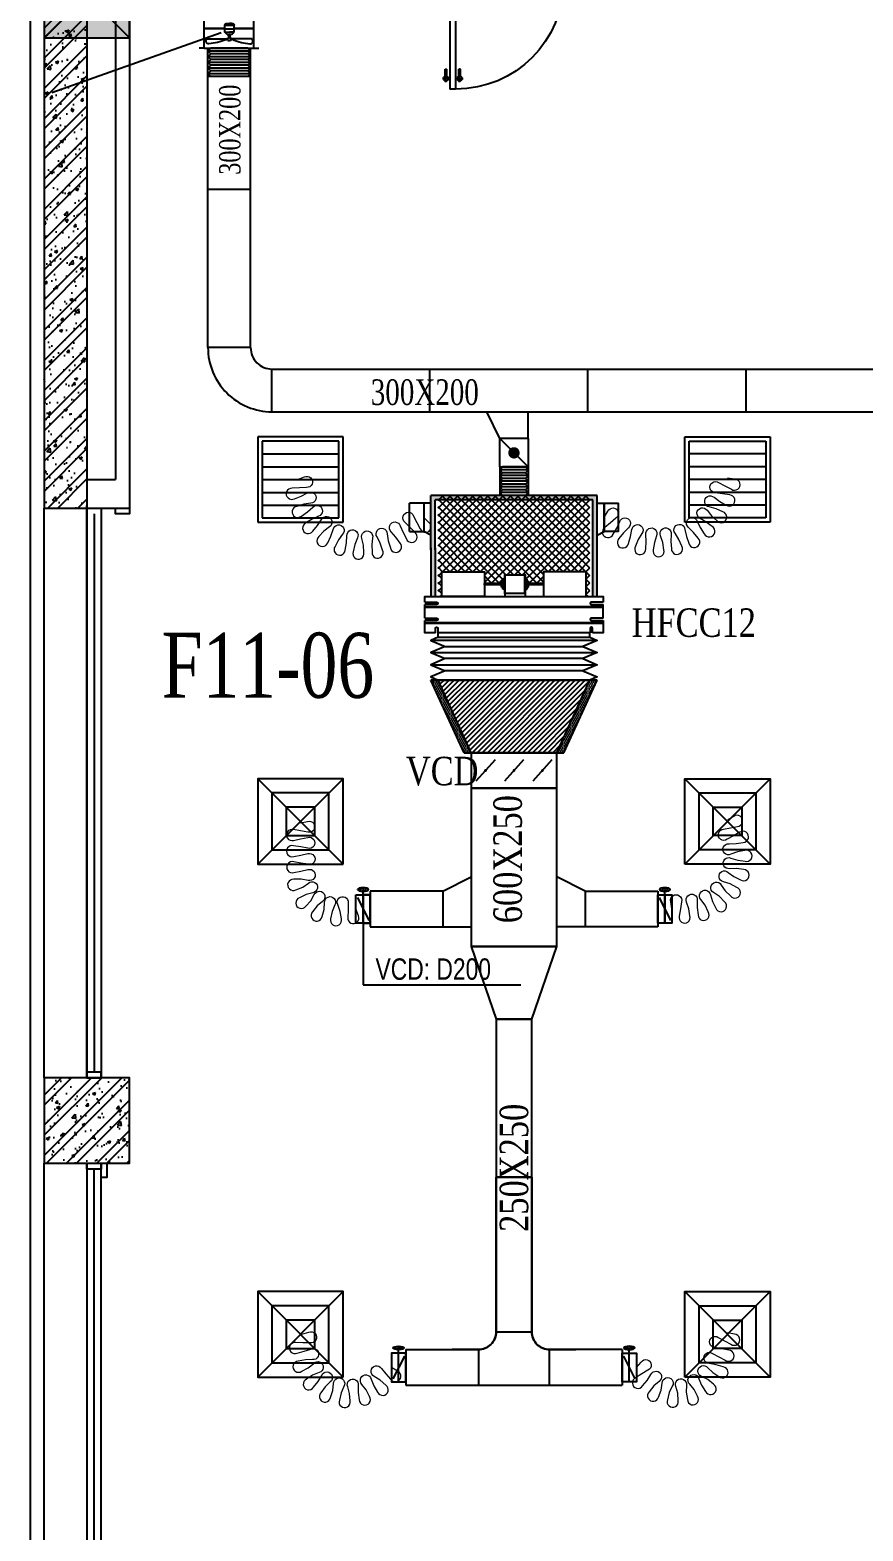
# Model space of a CAD drawing. Header units: metres. Extents: x 352651 to 1421851, y -87441 to -24441.
# Drawn here: x 1263283 to 1269135, y -67817 to -57281 of the extents above; entities that cross this region are included whole.
import ezdxf
from ezdxf.enums import TextEntityAlignment as Align

# ---------------------------------------------------------------- set-up
doc = ezdxf.new("R2010")
doc.units = ezdxf.units.M
doc.header["$LTSCALE"] = 300
doc.header["$MEASUREMENT"] = 0
for name, color, linetype in [('bat noi mem', 4, 'CONTINUOUS'), ('CUA', 8, 'CONTINUOUS'), ('CUAGIO', 2, 'CONTINUOUS'), ('HATCH', 145, 'CONTINUOUS'), ('KT', 1, 'CONTINUOUS'), ('NOITHAT', 145, 'CONTINUOUS'), ('THAY', 9, 'CONTINUOUS'), ('thiet bi', 11, 'CONTINUOUS'), ('TUONG', 7, 'CONTINUOUS'), ('vach', 6, 'CONTINUOUS')]:
    doc.layers.add(name, color=color, linetype=linetype)
doc.layers.add('noi mem', color=5, linetype='BATTING', lineweight=0)
doc.styles.add('CHUKICHTHUOC', font='vnshx.shx', dxfattribs={"width": 0.8, "height": 300, "bigfont": '@extfont2.shx'})
doc.styles.add('PHU', font='vntimeh.shx', dxfattribs={"width": 0.8})
doc.styles.add('ROMANS', font='romans.shx', dxfattribs={"width": 0.75, "bigfont": 'romancvn.shx'})
doc.linetypes.add('BATTING', pattern='A,0.0001,-0.1,[134,ltypeshp.shx,S=0.1,R=0,X=-0.1,Y=0],-0.2,[134,ltypeshp.shx,S=0.1,R=180,X=0.1,Y=0],-0.1', length=0.4001)
pattern_1 = [(0, (805496.703, 223431.415), (6.25, -12.5), [0, -12.5])]

# ---------------------------------------------------------------- blocks, each defined once
blk = doc.blocks.new('SAD')
at = {"layer": 'CUAGIO', "color": 8}
for p, q in [((-300, -300), (300, 300)), ((300, -300), (-300, 300))]:
    blk.add_line(p, q, dxfattribs=at)
at = {"layer": 'CUAGIO'}
blk.add_lwpolyline([(300, -300), (300, 300), (-300, 300), (-300, -300)], close=True, dxfattribs=at)
at = {"layer": 'CUAGIO', "color": 8}
for points in [[(200, -200), (200, 200), (-200, 200), (-200, -200)], [(100, -100), (100, 100), (-100, 100), (-100, -100)]]:
    blk.add_lwpolyline(points, close=True, dxfattribs=at)
blk = doc.blocks.new('SAG')
at = {"layer": 'CUAGIO'}
for p, q in [((-300, 300), (-300, -300)), ((300, 300), (-300, 300)), ((300, -300), (300, 300)), ((-300, -300), (300, -300))]:
    blk.add_line(p, q, dxfattribs=at)
at = {"layer": 'CUAGIO', "color": 8}
for p, q in [((-270, 270), (-270, -270)), ((270, 270), (-270, 270)), ((-180, -270), (-180, 270)), ((-90, -270), (-90, 270)), ((0, -270), (0, 270)), ((90, -270), (90, 270)), ((180, -270), (180, 270)), ((270, -270), (270, 270)), ((-270, -270), (270, -270))]:
    blk.add_line(p, q, dxfattribs=at)
blk = doc.blocks.new('COT600')
at = {"layer": 'vach'}
blk.add_hatch(color=256, dxfattribs=at).paths.add_polyline_path([(-300, -300), (300, -300), (300, 300), (-300, 300)])
for p, q in [((-300, -300), (300, 300)), ((-300, 300), (300, -300))]:
    blk.add_line(p, q, dxfattribs=at)
blk.add_lwpolyline([(-300, -300), (300, -300), (300, 300), (-300, 300)], close=True, dxfattribs=at)
blk = doc.blocks.new('c900')
at = {"layer": 'CUA', "ltscale": 0.2}
for p, q in [((50, 100), (50, 860)), ((90, 860), (50, 860)), ((90, 100), (90, 860)), ((47, 785), (-2, 785)), ((16, 769), (16, 720)), ((22, 811), (22, 757)), ((28, 769), (28, 720)), ((93, 785), (142, 785)), ((112, 769), (112, 720)), ((118, 811), (118, 757)), ((124, 769), (124, 720)), ((16, 720), (28, 720)), ((124, 720), (112, 720)), ((50, 100), (0, 0)), ((50, 0), (0, 100)), ((50, 0), (50, 100)), ((90, 100), (50, 100)), ((50, 0), (50, 0)), ((850, 0), (850, 100)), ((850, 0), (900, 100)), ((850, 100), (900, 0)), ((850, 0), (850, 0))]:
    blk.add_line(p, q, dxfattribs=at)
for points in [[(50, 100), (0, 100), (0, 0), (50, 0)], [(850, 100), (900, 100), (900, 0), (850, 0)]]:
    blk.add_lwpolyline(points, close=True, dxfattribs=at)
for centre in [(22, 785), (118, 785)]:
    blk.add_circle(centre, 17.3, dxfattribs=at)
blk.add_arc((90, 100), 760, 0, 90, dxfattribs=at)
blk = doc.blocks.new('1-van gio D200')
at = {"layer": 'CUAGIO'}
h = blk.add_hatch(dxfattribs=at)
h.set_pattern_fill('ANSI31', color=256, scale=100, style=0)
edge = h.paths.add_edge_path()
edge.add_ellipse((486127, -58494), major_axis=(-38.1, 0), ratio=0.310482, start_angle=0, end_angle=360, ccw=False)
for p, q in [((486127, -58257), (486127, -58494)), ((486167, -58437), (486087, -58277))]:
    blk.add_line(p, q, dxfattribs=at)
at = {"layer": 'CUAGIO', "const_width": 3}
for points in [[(486127, -58457), (486177, -58457), (486177, -58257), (486077, -58257), (486077, -58457), (486127, -58457)], [(486127, -58257), (486127, -58494)], [(486167, -58437), (486087, -58277)]]:
    blk.add_lwpolyline(points, dxfattribs=at)
at = {"layer": 'CUAGIO'}
blk.add_lwpolyline([(486177, -58457), (486077, -58457), (486077, -58257), (486177, -58257)], close=True, dxfattribs=at)
at = {"layer": 'CUAGIO', "const_width": 5.35}
blk.add_lwpolyline([(486131, -58357, -1), (486123, -58357, -1)], format="xyb", close=True, dxfattribs=at)
at = {"layer": 'CUAGIO', "extrusion": (0, 0, -1)}
blk.add_ellipse((486127, -58494), major_axis=(-38.1, 0), ratio=0.310482, start_param=-1.570796, end_param=4.712389, dxfattribs=at)
blk = doc.blocks.new('bac noi mem')
at = {"layer": 'bat noi mem'}
for p, q in [((493887, -64673), (493867, -64693)), ((494047, -64673), (493887, -64673)), ((494047, -64673), (494067, -64693)), ((494067, -64693), (493867, -64693)), ((493867, -64693), (493887, -64713)), ((493887, -64713), (493867, -64733)), ((494067, -64733), (493867, -64733)), ((493867, -64733), (493887, -64753)), ((493887, -64753), (493867, -64773)), ((494067, -64773), (493867, -64773)), ((493867, -64773), (493887, -64793)), ((493887, -64793), (493867, -64813)), ((494047, -64713), (493887, -64713)), ((494047, -64753), (493887, -64753)), ((494047, -64793), (493887, -64793)), ((494067, -64693), (494047, -64713)), ((494047, -64713), (494067, -64733)), ((494067, -64733), (494047, -64753)), ((494047, -64753), (494067, -64773)), ((494067, -64773), (494047, -64793)), ((494047, -64793), (494067, -64813)), ((494067, -64813), (493867, -64813)), ((493867, -64813), (493887, -64833)), ((493887, -64833), (493867, -64853)), ((494067, -64853), (493867, -64853)), ((493867, -64853), (493887, -64873)), ((494047, -64833), (493887, -64833)), ((494047, -64873), (493887, -64873)), ((494067, -64813), (494047, -64833)), ((494047, -64833), (494067, -64853)), ((494067, -64853), (494047, -64873))]:
    blk.add_line(p, q, dxfattribs=at)
blk = doc.blocks.new('Quat thong gio 2')
at = {"layer": 'CUAGIO', "color": 2}
for p, q in [((604439, -54339), (604439, -54304)), ((604439, -54689), (604439, -54339)), ((604439, -54339), (604676, -54339)), ((604504, -54352), (604504, -54499)), ((604574, -54339), (604574, -54478)), ((604576, -54339), (604576, -54478)), ((604711, -54304), (604711, -54724)), ((604711, -54304), (604711, -54304)), ((604493, -54499), (604493, -54511)), ((604493, -54499), (604512, -54499)), ((604493, -54523), (604493, -54511)), ((604493, -54523), (604512, -54523)), ((604504, -54486), (604497, -54486)), ((604504, -54536), (604497, -54536)), ((604500, -54486), (604500, -54499)), ((604500, -54536), (604500, -54523)), ((604504, -54670), (604504, -54523)), ((604512, -54499), (604512, -54511)), ((604512, -54506), (604535, -54506)), ((604512, -54523), (604512, -54511)), ((604512, -54516), (604535, -54516)), ((604535, -54494), (604551, -54479)), ((604535, -54494), (604535, -54511)), ((604535, -54528), (604535, -54511)), ((604535, -54528), (604551, -54543)), ((604551, -54479), (604551, -54511)), ((604551, -54479), (604598, -54479)), ((604551, -54543), (604551, -54511)), ((604551, -54543), (604598, -54543)), ((604574, -54543), (604574, -54689)), ((604575, -54543), (604575, -54479)), ((604576, -54543), (604576, -54689)), ((604598, -54479), (604598, -54543)), ((604613, -54494), (604613, -54511)), ((604613, -54528), (604613, -54511)), ((604439, -54689), (604676, -54689)), ((604439, -54689), (604439, -54724)), ((604711, -54724), (604711, -54724))]:
    blk.add_line(p, q, dxfattribs=at)
at = {"layer": 'CUAGIO', "color": 2, "const_width": 1}
for points in [[(604439, -54304), (604439, -54339)], [(604439, -54724), (604439, -54689)]]:
    blk.add_lwpolyline(points, dxfattribs=at)
for points in [[(604711, -54304), (604711, -54304, -0.414214), (604676, -54339), (604439, -54339)], [(604711, -54724), (604711, -54724, 0.414214), (604676, -54689), (604439, -54689)]]:
    blk.add_lwpolyline(points, format="xyb", dxfattribs=at)
at = {"layer": 'CUAGIO', "color": 2}
for points in [[(604497, -54486, -0.067078), (604469, -54367, -0.673836), (604504, -54352)], [(604497, -54536, 0.067078), (604469, -54655, 0.673836), (604504, -54670)]]:
    blk.add_lwpolyline(points, format="xyb", dxfattribs=at)
for centre, radius, start, end in [((604676, -54304), 35, 270, 0), ((604575, -54478), 1.5, 213.5573, 326.4427), ((604575, -54544), 1.5, 33.5573, 146.4427), ((604598, -54494), 15, 0, 90), ((604598, -54528), 15, 270, 0), ((604676, -54724), 35, 0, 90)]:
    blk.add_arc(centre, radius, start, end, dxfattribs=at)

msp = doc.modelspace()

# ---------------------------------------------------------------- hatches: boundary and pattern name
at = {"layer": 'CUAGIO'}
h = msp.add_hatch(dxfattribs=at)
h.set_pattern_fill('DOTS', color=256, scale=200, style=0)
h.set_pattern_definition([(0, (431742.909, -483.758), (6.25, -12.5), [0, -12.5])])
h.paths.add_polyline_path([(1267266.7, -61258.2), (1267236.7, -61258.2), (1267236.7, -60578.2), (1266129.7, -60578.2), (1266129.7, -60930.9), (1266129.7, -61258.2), (1266099.7, -61258.2), (1266099.7, -60915.9), (1266099.7, -60548.2), (1267266.7, -60548.2)])
at = {"layer": 'CUAGIO', "ltscale": 1.5}
h = msp.add_hatch(dxfattribs=at)
h.set_pattern_fill('ANSI37', color=9, scale=300, angle=360, style=0)
h.set_pattern_definition([(315, (799304.744, -107407.85), (-26.5165043, -26.5165043), []), (225, (799304.744, -107407.85), (-26.5165043, 26.5165043), [])])
h.paths.add_polyline_path([(1267216.7, -60548.2), (1267216.7, -61258.2), (1267190.6, -61258.2), (1267190.6, -61083.2), (1266890.6, -61083.2), (1266890.6, -61166.2), (1266785.4, -61166.2), (1266785.4, -61150.5), (1266774.8, -61150.5), (1266774.8, -61134.7), (1266764.9, -61134.7), (1266764.9, -61109.8, 1), (1266758.5, -61107.7), (1266622.3, -61107.7, 1), (1266615.8, -61109.8), (1266615.8, -61134.7), (1266605.9, -61134.7), (1266605.9, -61150.5), (1266595.4, -61150.5), (1266595.4, -61166.2), (1266475.7, -61166.2), (1266475.7, -61083.2), (1266175.7, -61083.2), (1266175.7, -61258.2), (1266149.7, -61258.2), (1266149.7, -60915.9), (1266149.7, -60548.2)])
at = {"layer": 'CUAGIO'}
h = msp.add_hatch(dxfattribs=at)
h.set_pattern_fill('DOTS', color=256, scale=200, style=0)
h.set_pattern_definition(pattern_1)
h.paths.add_polyline_path([(1266149.7, -61843.7), (1266099.7, -61843.7), (1266333.2, -62353.7), (1266383.2, -62353.7)])
h = msp.add_hatch(dxfattribs=at)
h.set_pattern_fill('ANSI31', color=256, scale=200, style=0)
h.set_pattern_definition([(45, (445500.002, -63000), (-17.6776695, 17.6776695), [])])
h.paths.add_polyline_path([(1266983.2, -62353.7), (1266383.2, -62353.7), (1266149.7, -61843.7), (1267216.7, -61843.7)])
h = msp.add_hatch(dxfattribs=at)
h.set_pattern_fill('DOTS', color=256, scale=200, style=0)
h.set_pattern_definition(pattern_1)
h.paths.add_polyline_path([(1266983.2, -62353.7), (1267033.2, -62353.7), (1267266.7, -61843.7), (1267216.7, -61843.7)])
at = {"layer": 'HATCH', "linetype": 'Continuous'}
h = msp.add_hatch(dxfattribs=at)
h.set_pattern_fill('ANSI32', color=256, scale=400, style=0)
h.set_pattern_definition([(45, (805450.65, -347827.19), (-106.066017, 106.066017), []), (45, (805521.36, -347827.19), (-106.066017, 106.066017), [])])
h.paths.add_polyline_path([(1263683.2, -57136.2), (1263383.2, -57136.2), (1263383.2, -58689.1), (1263683.2, -58689.1)])
h.paths.add_polyline_path([(1263683.2, -58689.1), (1263383.2, -58689.1), (1263383.2, -59436.2), (1263683.2, -59436.2)])
h.paths.add_polyline_path([(1263683.2, -59436.2), (1263383.2, -59436.2), (1263383.2, -60636.2), (1263683.2, -60636.2)])
h = msp.add_hatch(dxfattribs=at)
h.set_pattern_fill('AR-CONC,_O', color=256, scale=30)
h.set_pattern_definition([(50, (805450.65, -347827.19), (215.178055, -18.82564), [22.5, -247.5]), (355, (805450.65, -347827.19), (-41.6254, 225.65764), [18, -198]), (100.4514, (805468.59, -347828.75), (173.552815, 206.83186), [19.12206, -210.34263]), (46.1842, (805450.65, -347767.19), (320.17231, -49.6557), [33.75, -371.25]), (96.6356, (805477.33, -347771.32), (280.39881, 292.23536), [28.68309, -315.5139]), (351.1842, (805450.65, -347767.2), (280.39858, 292.23558), [27, -297]), (21, (805480.65, -347782.19), (179.072116, -120.78567), [22.5, -247.5]), (326, (805480.65, -347782.19), (72.9946, 217.54501), [18, -198]), (71.4514, (805495.58, -347792.25), (252.06679, 96.75915), [19.12206, -210.34263]), (37.5, (805450.65, -347827.19), (3.647957, 99.868156), [0, -195.6, 0, -201, 0, -198.75]), (7.5, (805450.65, -347827.19), (78.920861, 118.323514), [0, -114.6, 0, -191.1, 0, -75.75]), (327.5, (805383.75, -347827.19), (160.146731, -6.766462), [0, -75, 0, -234, 0, -310.5]), (317.5, (805353.75, -347827.19), (174.95585, 30.031495), [0, -97.5, 0, -155.4, 0, -220.5])])
h.paths.add_polyline_path([(1263683.2, -57136.2), (1263383.2, -57136.2), (1263383.2, -57660.6, -0.5724516), (1263427.8, -57686.8, -0.5724516), (1263383.2, -57713), (1263383.2, -58689.1), (1263683.2, -58689.1)])
h.paths.add_polyline_path([(1263683.2, -58689.1), (1263383.2, -58689.1), (1263383.2, -59436.2), (1263683.2, -59436.2)])
h.paths.add_polyline_path([(1263683.2, -59436.2), (1263383.2, -59436.2), (1263383.2, -60636.2), (1263683.2, -60636.2)])
at = {"layer": 'NOITHAT', "linetype": 'Continuous'}
h = msp.add_hatch(dxfattribs=at)
h.set_pattern_fill('ANSI32,_O', color=256, scale=400)
h.set_pattern_definition([(45, (893785.78, -377927.19), (-106.066017, 106.066017), []), (45, (893856.5, -377927.19), (-106.066017, 106.066017), [])])
h.paths.add_polyline_path([(1263683.2, -65036.2), (1263683.2, -64636.2), (1263383.2, -64636.2), (1263383.2, -65036.2)])
h.paths.add_polyline_path([(1263983.2, -65036.2), (1263983.2, -64636.2), (1263683.2, -64636.2), (1263683.2, -65036.2)])
h.paths.add_polyline_path([(1263683.2, -65036.2), (1263683.2, -65236.2), (1263983.2, -65236.2), (1263983.2, -65036.2)])
h.paths.add_polyline_path([(1263683.2, -65236.2), (1263683.2, -65036.2), (1263383.2, -65036.2), (1263383.2, -65236.2)])
h = msp.add_hatch(dxfattribs=at)
h.set_pattern_fill('AR-CONC,_O', color=256, scale=30)
h.set_pattern_definition([(50, (893785.78, -377927.19), (215.178055, -18.82564), [22.5, -247.5]), (355, (893785.78, -377927.19), (-41.6254, 225.65764), [18, -198]), (100.4514, (893803.71, -377928.75), (173.552815, 206.83186), [19.12206, -210.34263]), (46.1842, (893785.78, -377867.19), (320.17231, -49.6557), [33.75, -371.25]), (96.6356, (893812.46, -377871.32), (280.39881, 292.23536), [28.68309, -315.5139]), (351.1842, (893785.78, -377867.2), (280.39858, 292.23558), [27, -297]), (21, (893815.78, -377882.19), (179.072116, -120.78567), [22.5, -247.5]), (326, (893815.78, -377882.19), (72.9946, 217.54501), [18, -198]), (71.4514, (893830.7, -377892.25), (252.06679, 96.75915), [19.12206, -210.34263]), (37.5, (893785.78, -377927.19), (3.647957, 99.868156), [0, -195.6, 0, -201, 0, -198.75]), (7.5, (893785.78, -377927.19), (78.920861, 118.323514), [0, -114.6, 0, -191.1, 0, -75.75]), (327.5, (893718.88, -377927.19), (160.146731, -6.766462), [0, -75, 0, -234, 0, -310.5]), (317.5, (893688.88, -377927.19), (174.95585, 30.031495), [0, -97.5, 0, -155.4, 0, -220.5])])
h.paths.add_polyline_path([(1263683.2, -65036.2), (1263683.2, -64636.2), (1263383.2, -64636.2), (1263383.2, -65036.2)])
h.paths.add_polyline_path([(1263983.2, -65036.2), (1263983.2, -64636.2), (1263683.2, -64636.2), (1263683.2, -65036.2)])
h.paths.add_polyline_path([(1263683.2, -65036.2), (1263683.2, -65236.2), (1263983.2, -65236.2), (1263983.2, -65036.2)])
h.paths.add_polyline_path([(1263683.2, -65236.2), (1263683.2, -65036.2), (1263383.2, -65036.2), (1263383.2, -65236.2)])

# ---------------------------------------------------------------- linework, layer by layer
at = {"layer": 'bat noi mem'}
for p, q in [((1264553.6, -57408.2), (1264533.6, -57428.2)), ((1264813.2, -57408.2), (1264553.6, -57408.2)), ((1264813.2, -57408.2), (1264833.2, -57428.2)), ((1264833.2, -57428.2), (1264533.6, -57428.2)), ((1264533.6, -57428.2), (1264553.6, -57448.2)), ((1264553.6, -57448.2), (1264533.6, -57468.2)), ((1264833.2, -57468.2), (1264533.6, -57468.2)), ((1264533.6, -57468.2), (1264553.6, -57488.2)), ((1264553.6, -57488.2), (1264533.6, -57508.2)), ((1264833.2, -57508.2), (1264533.6, -57508.2)), ((1264533.6, -57508.2), (1264553.6, -57528.2)), ((1264813.2, -57448.2), (1264553.6, -57448.2)), ((1264813.2, -57488.2), (1264553.6, -57488.2)), ((1264833.2, -57428.2), (1264813.2, -57448.2)), ((1264813.2, -57448.2), (1264833.2, -57468.2)), ((1264833.2, -57468.2), (1264813.2, -57488.2)), ((1264813.2, -57488.2), (1264833.2, -57508.2)), ((1264833.2, -57508.2), (1264813.2, -57528.2)), ((1264553.6, -57528.2), (1264533.6, -57548.2)), ((1264833.2, -57548.2), (1264533.6, -57548.2)), ((1264533.6, -57548.2), (1264553.6, -57568.2)), ((1264553.6, -57568.2), (1264533.6, -57588.2)), ((1264833.2, -57588.2), (1264533.6, -57588.2)), ((1264533.6, -57588.2), (1264553.6, -57608.2)), ((1264833.2, -57608.2), (1264533.6, -57608.2)), ((1264813.2, -57528.2), (1264553.6, -57528.2)), ((1264813.2, -57568.2), (1264553.6, -57568.2)), ((1264813.2, -57528.2), (1264833.2, -57548.2)), ((1264833.2, -57548.2), (1264813.2, -57568.2)), ((1264813.2, -57568.2), (1264833.2, -57588.2)), ((1264833.2, -57588.2), (1264813.2, -57608.2)), ((1267266.7, -61565.1), (1266099.7, -61565.1)), ((1266199.7, -61608), (1267166.7, -61608)), ((1266099.7, -61650.9), (1267266.7, -61650.9)), ((1266099.7, -61736.6), (1267266.7, -61736.6)), ((1267166.7, -61693.7), (1266199.7, -61693.7)), ((1266149.7, -61843.7), (1267216.7, -61843.7)), ((1267216.7, -61843.7), (1266149.7, -61843.7)), ((1267166.7, -61779.4), (1266199.7, -61779.4))]:
    msp.add_line(p, q, dxfattribs=at)
for points in [[(1266149.7, -61543.7), (1266099.7, -61565.1), (1266199.7, -61608), (1266099.7, -61650.9), (1266199.7, -61693.7), (1266099.7, -61736.6), (1266199.7, -61779.4), (1266099.7, -61822.3), (1266149.7, -61843.7)], [(1267216.7, -61543.7), (1267266.7, -61565.1), (1267166.7, -61608), (1267266.7, -61650.9), (1267166.7, -61693.7), (1267266.7, -61736.6), (1267166.7, -61779.4), (1267266.7, -61822.3), (1267216.7, -61843.7)]]:
    msp.add_lwpolyline(points, dxfattribs=at)
at = {"layer": 'CUA', "linetype": 'Continuous'}
for p, q in [((1263683.2, -64636.2), (1263683.2, -60636.2)), ((1263683.2, -60636.2), (1263683.2, -64636.2)), ((1263733.2, -60676.2), (1263733.2, -64596.2)), ((1263783.2, -60636.2), (1263783.2, -64636.2)), ((1263683.2, -65236.2), (1263683.2, -68936.2)), ((1263733.2, -68896.2), (1263733.2, -65276.2)), ((1263783.2, -68936.2), (1263783.2, -65236.2))]:
    msp.add_line(p, q, dxfattribs=at)
for points in [[(1263983.2, -60636.2), (1263983.2, -60676.2), (1263883.2, -60676.2), (1263883.2, -60636.2)], [(1263783.2, -64636.2), (1263783.2, -64596.2), (1263683.2, -64596.2), (1263683.2, -64636.2)], [(1263783.2, -65236.2), (1263783.2, -65276.2), (1263683.2, -65276.2), (1263683.2, -65236.2)], [(1263783.2, -65236.2), (1263823.2, -65236.2), (1263823.2, -65336.2), (1263783.2, -65336.2)]]:
    msp.add_lwpolyline(points, close=True, dxfattribs=at)
at = {"layer": 'CUAGIO', "color": 3}
msp.add_line((1263436.6, -57720.1), (1264626.3, -57299.4), dxfattribs=at)
at = {"layer": 'CUAGIO'}
for p, q in [((1264533.2, -59510.6), (1264533.2, -57408.2)), ((1264833.2, -59510.6), (1264833.2, -57408.2)), ((1264983.2, -59660.6), (1276083.2, -59660.6)), ((1266583.2, -60148.2), (1266492.3, -59960.6)), ((1266783.2, -60348.2), (1266583.2, -60148.2)), ((1266783.2, -60148.2), (1266583.2, -60148.2)), ((1266583.2, -60348.2), (1266783.2, -60348.2)), ((1266099.7, -60930.9), (1266099.7, -60548.2)), ((1266129.7, -60930.9), (1266129.7, -60578.2)), ((1265950, -60802.2), (1265950, -60602.2)), ((1266049.7, -60602.2), (1265950, -60602.2)), ((1266049.7, -60602.2), (1266049.7, -60802.2)), ((1266049.7, -60602.2), (1266049.7, -60802.2)), ((1266049.7, -60602.2), (1266049.7, -60802.2)), ((1267316.7, -60802.2), (1267316.7, -60602.2)), ((1267316.7, -60602.2), (1267316.7, -60802.2)), ((1267316.7, -60602.2), (1267316.7, -60802.2)), ((1267316.7, -60602.2), (1267416.4, -60602.2)), ((1267416.4, -60802.2), (1267416.4, -60602.2)), ((1266099.7, -60915.9), (1266099.7, -61258.2)), ((1266129.7, -60915.9), (1266129.7, -61258.2)), ((1267266.7, -61843.7), (1266099.7, -61843.7)), ((1266333.2, -62353.7), (1266099.7, -61843.7)), ((1266099.7, -61843.7), (1267266.7, -61843.7)), ((1266149.7, -61843.7), (1267216.7, -61843.7)), ((1267216.7, -61843.7), (1266149.7, -61843.7)), ((1266383.2, -62353.7), (1266149.7, -61843.7)), ((1266983.2, -62353.7), (1267216.7, -61843.7)), ((1267033.2, -62353.7), (1267266.7, -61843.7)), ((1266383.2, -62353.7), (1266333.2, -62353.7)), ((1266333.2, -62353.7), (1267033.2, -62353.7)), ((1266383.2, -62353.7), (1266333.2, -62353.7)), ((1266983.2, -62353.7), (1267033.2, -62353.7)), ((1266983.2, -62353.7), (1267033.2, -62353.7)), ((1266550.1, -62404.4), (1266416.2, -62553)), ((1266750.1, -62404.4), (1266616.2, -62553)), ((1266950.1, -62404.4), (1266816.2, -62553)), ((1266983.2, -62603.7), (1266383.2, -62603.7)), ((1266983.2, -62603.7), (1266383.2, -62603.7)), ((1266183.2, -63325.6), (1266383.2, -63225.6)), ((1267183.2, -63325.6), (1266983.2, -63225.6)), ((1266183.2, -63325.6), (1265673.2, -63325.6)), ((1265673.2, -63325.6), (1265673.2, -63575.6)), ((1266183.2, -63325.6), (1266183.2, -63575.6)), ((1267183.2, -63325.6), (1267693.2, -63325.6)), ((1267183.2, -63325.6), (1267183.2, -63575.6)), ((1267693.2, -63325.6), (1267693.2, -63575.6)), ((1265673.2, -63575.6), (1266383.2, -63575.6)), ((1267693.2, -63575.6), (1266983.2, -63575.6)), ((1266558.2, -66418.7), (1266808.2, -66418.7)), ((1265923.2, -66543.7), (1265923.2, -66793.7)), ((1266433.2, -66543.7), (1266433.2, -66793.7)), ((1266933.2, -66793.7), (1266933.2, -66543.7)), ((1267443.2, -66543.7), (1267443.2, -66793.7))]:
    msp.add_line(p, q, dxfattribs=at)
at = {"layer": 'CUAGIO', "color": 2}
for p, q in [((1264983.2, -59960.6), (1276083.2, -59960.6)), ((1266783.2, -60148.2), (1266783.2, -59960.6)), ((1266783.2, -60148.2), (1266583.2, -60148.2)), ((1266583.2, -60348.2), (1266583.2, -60148.2)), ((1266783.2, -60148.2), (1266783.2, -60348.2)), ((1266783.2, -60148.2), (1266783.2, -60312.3)), ((1267266.7, -60548.2), (1266099.7, -60548.2)), ((1267266.7, -60548.2), (1266099.7, -60548.2)), ((1267236.7, -60578.2), (1266129.7, -60578.2)), ((1267236.7, -61258.2), (1267236.7, -60578.2)), ((1267266.7, -61258.2), (1267266.7, -60548.2))]:
    msp.add_line(p, q, dxfattribs=at)
at = {"layer": 'CUAGIO', "linetype": 'ByBlock', "ltscale": 1.5}
for p, q in [((1265623.2, -63550.6), (1265623.2, -63984.3)), ((1265623.2, -63984.3), (1266732.2, -63984.3))]:
    msp.add_line(p, q, dxfattribs=at)
at = {"layer": 'CUAGIO', "ltscale": 1.5}
msp.add_line((1265923.2, -66793.7), (1267443.2, -66793.7), dxfattribs=at)
at = {"layer": 'CUAGIO'}
for points, const_width in [([(1266703.2, -60249.1, 1), (1266663.2, -60249.1, 1)], 40), ([(1266478.2, -62478.7, -1), (1266488.2, -62478.7, -1)], 10), ([(1266678.2, -62478.7, -1), (1266688.2, -62478.7, -1)], 10), ([(1266878.2, -62478.7, -1), (1266888.2, -62478.7, -1)], 10)]:
    msp.add_lwpolyline(points, format="xyb", close=True, dxfattribs=dict(at, const_width=const_width))
for points in [[(1266099.7, -60602.2), (1266049.7, -60602.2)], [(1267266.7, -60602.2), (1267316.7, -60602.2)], [(1265950, -60802.2), (1266049.7, -60802.2)], [(1266099.7, -60827.4), (1266049.7, -60802.2)], [(1267266.7, -60827.4), (1267316.7, -60802.2)], [(1267416.4, -60802.2), (1267316.7, -60802.2)]]:
    msp.add_lwpolyline(points, dxfattribs=at)
for points in [[(1266383.2, -62603.7), (1266983.2, -62603.7), (1266983.2, -62353.7), (1266383.2, -62353.7)], [(1265673.2, -63350.6), (1265623.2, -63350.6), (1265623.2, -63550.6), (1265673.2, -63550.6)], [(1267693.2, -63350.6), (1267743.2, -63350.6), (1267743.2, -63550.6), (1267693.2, -63550.6)], [(1266983.2, -63713.7), (1266383.2, -63713.7), (1266558.2, -64223.7), (1266808.2, -64223.7)], [(1266558.2, -64223.7), (1266558.2, -65333.7), (1266808.2, -65333.7), (1266808.2, -64223.7)]]:
    msp.add_lwpolyline(points, close=True, dxfattribs=at)
at = {"layer": 'CUAGIO', "color": 2}
msp.add_lwpolyline([(1266383.2, -63713.7), (1266983.2, -63713.7), (1266983.2, -62603.7), (1266383.2, -62603.7)], close=True, dxfattribs=at)
at = {"layer": 'CUAGIO'}
for points in [[(1265923.2, -66543.7), (1266433.2, -66543.7, 0.4142136), (1266558.2, -66418.7), (1266558.2, -65333.7), (1266808.2, -65333.7), (1266808.2, -66418.7, 0.4142136), (1266933.2, -66543.7), (1267118.2, -66543.7)], [(1267443.2, -66543.7), (1266933.2, -66543.7, -0.4142136), (1266808.2, -66418.7), (1266808.2, -65333.7), (1266558.2, -65333.7), (1266558.2, -66418.7, -0.4142136), (1266433.2, -66543.7), (1266248.2, -66543.7)]]:
    msp.add_lwpolyline(points, format="xyb", dxfattribs=at)
for radius in [450, 150]:
    msp.add_arc((1264983.2, -59510.6), radius, 180, 270.00008, dxfattribs=at)
at = {"layer": 'noi mem', "linetype": 'ByBlock', "ltscale": 1.5}
for points in [[(1265163.2, -60436.2), (1265210.5, -60418.5, -1.3333333), (1265225.9, -60491.9), (1265175.5, -60494.7), (1265124.8, -60498, 1.3333333), (1265140.7, -60571.2), (1265188.1, -60553.2), (1265232.4, -60530.7, -1.3333333), (1265255.6, -60602), (1265206.7, -60610), (1265157.4, -60625.1, 1.3333333), (1265189.7, -60692.7), (1265232.4, -60663.9), (1265269.4, -60630.8, -1.3333333), (1265310.2, -60693.7), (1265265, -60714), (1265221.3, -60741.3, 1.3333333), (1265270, -60798.3), (1265303.8, -60759.4), (1265330.9, -60717.9, -1.3333333), (1265386.7, -60768.1), (1265348.2, -60799.4), (1265313, -60837.1, 1.3333333), (1265374.8, -60879.6), (1265397.4, -60833.3), (1265412.9, -60786.1, -1.3333333), (1265479.7, -60820.2), (1265450.7, -60860.4), (1265426.4, -60905.9, 1.3333333), (1265497.1, -60931), (1265507, -60880.4), (1265509.8, -60830.9, -1.3333333), (1265583.1, -60846.6), (1265565.4, -60892.9), (1265553.7, -60943.1, 1.3333333), (1265628.5, -60949.1), (1265625, -60897.7), (1265614.9, -60849.1, -1.3333333), (1265689.8, -60845.3), (1265684.7, -60894.7), (1265686.4, -60946.2, 1.3333333), (1265760.1, -60932.7), (1265743.4, -60883.9), (1265721.1, -60839.6, -1.3333333), (1265792.5, -60816.6), (1265800.3, -60865.6), (1265815.2, -60914.9, 1.3333333), (1265883, -60882.8), (1265854.3, -60840), (1265821.3, -60802.9, -1.3333333), (1265884.3, -60762.2), (1265904.5, -60807.6), (1265927.8, -60852.5, 1.3333333), (1265988.4, -60808.4), (1265952.9, -60772.4), (1265917.4, -60736.5, -1.3333333), (1265978.1, -60692.4), (1266001.3, -60737.3), (1266024.5, -60782.2, 1.3333333), (1266085.2, -60738.1), (1266049.7, -60702.2)], [(1267316.7, -60702.2), (1267342.6, -60658.5, -1.3333333), (1267399.6, -60707.2), (1267360.6, -60739.6), (1267321.6, -60772.3, 1.3333333), (1267378.9, -60820.8), (1267404.7, -60776.9), (1267425.8, -60731.7, -1.3333333), (1267487.2, -60774.8), (1267451.9, -60810), (1267420.4, -60850.9, 1.3333333), (1267486.6, -60886.1), (1267502.9, -60837.1), (1267512.3, -60788.1, -1.3333333), (1267582.4, -60814.9), (1267556.8, -60857.7), (1267536.2, -60905, 1.3333333), (1267609, -60923), (1267612.8, -60871.5), (1267610, -60821.7, -1.3333333), (1267684.5, -60830.5), (1267670.1, -60878.3), (1267661.7, -60929.2, 1.3333333), (1267736.7, -60928.8), (1267727.8, -60878), (1267712.9, -60830.4, -1.3333333), (1267787.3, -60820.8), (1267785, -60870.6), (1267789.3, -60922, 1.3333333), (1267861.9, -60903.3), (1267840.9, -60856.2), (1267814.8, -60813.7, -1.3333333), (1267884.6, -60786.2), (1267894.5, -60835.1), (1267911.3, -60883.9, 1.3333333), (1267977.2, -60848), (1267945.2, -60807.5), (1267909.6, -60772.6, -1.3333333), (1267970.5, -60728.9), (1267992.1, -60773.9), (1268020.3, -60817.1, 1.3333333), (1268075.4, -60766.3), (1268034.5, -60734.7), (1267991.4, -60709.6, -1.3333333), (1268039.9, -60652.4), (1268071.8, -60690.7), (1268109.6, -60725.8, 1.3333333), (1268150.7, -60663), (1268103.3, -60642.4), (1268055.4, -60628.6, -1.3333333), (1268088.4, -60561.2), (1268128.7, -60590.6), (1268173.7, -60615.6, 1.3333333), (1268198.6, -60544.8), (1268147.9, -60536.1), (1268097.6, -60529.1, -1.3333333), (1268120.6, -60457.7), (1268165.5, -60481.2), (1268210.5, -60504.7, 1.3333333), (1268233.4, -60433.3), (1268183.2, -60426.2)], [(1267793.2, -63450.6), (1267784.8, -63400.6, -1.3333333), (1267859.8, -63400.2), (1267852, -63450.3), (1267844.6, -63500.6, 1.3333333), (1267919.6, -63499.6), (1267910.9, -63449.5), (1267896.3, -63402.2, -1.3333333), (1267970.6, -63392.1), (1267969.1, -63441.6), (1267976.3, -63492.9, 1.3333333), (1268048, -63471), (1268025.3, -63424.4), (1267996.5, -63384.2, -1.3333333), (1268063.8, -63351.1), (1268078.1, -63398.5), (1268101.2, -63444.8, 1.3333333), (1268162.3, -63401.3), (1268125.9, -63364.3), (1268085.8, -63335.4, -1.3333333), (1268139.1, -63282.6), (1268167.7, -63323), (1268204.3, -63359.6, 1.3333333), (1268248.5, -63299), (1268202.3, -63275.4), (1268155.1, -63260.7, -1.3333333), (1268188.8, -63193.7), (1268228.8, -63222.9), (1268275.1, -63246.1, 1.3333333), (1268297.7, -63174.6), (1268246.5, -63166.9), (1268197, -63167.9, -1.3333333), (1268207.8, -63093.7), (1268254.9, -63108.7), (1268306.3, -63115.9, 1.3333333), (1268305, -63040.9), (1268253.9, -63049.9), (1268207.3, -63066.6, -1.3333333), (1268194, -62992.8), (1268243.5, -62992.1), (1268294.2, -62983.3, 1.3333333), (1268270.1, -62912.3), (1268224.5, -62936.4), (1268180.6, -62961.5, -1.3333333), (1268154.2, -62891.3), (1268203.9, -62881.3), (1268253.5, -62871.3, 1.3333333), (1268227.1, -62801.1), (1268183.2, -62826.2)], [(1265183.2, -62846.2), (1265233.1, -62836.4, -1.3333333), (1265233.9, -62911.4), (1265183.8, -62902.7), (1265133.7, -62894, 1.3333333), (1265134.4, -62969), (1265184.3, -62959.2), (1265234.2, -62949.4, -1.3333333), (1265235, -63024.4), (1265184.9, -63015.7), (1265134.8, -63007, 1.3333333), (1265135.6, -63082), (1265185.5, -63072.2), (1265235.4, -63062.4, -1.3333333), (1265236.2, -63137.4), (1265186.1, -63128.7), (1265136, -63120, 1.3333333), (1265136.8, -63195), (1265186.7, -63185.2), (1265236.1, -63174.8, -1.3333333), (1265237.8, -63249.8), (1265187.9, -63241.7), (1265135.5, -63242.7, 1.3333333), (1265150.2, -63316.2), (1265199, -63297), (1265239.3, -63268.5, -1.3333333), (1265270.2, -63336.9), (1265222.2, -63348.3), (1265175.6, -63372.2, 1.3333333), (1265221.1, -63431.9), (1265256.5, -63393.1), (1265280.1, -63349.9, -1.3333333), (1265337.9, -63397.7), (1265299.9, -63429.1), (1265268.5, -63471.1, 1.3333333), (1265335.6, -63504.6), (1265350.3, -63454.3), (1265352.6, -63405.1, -1.3333333), (1265425.5, -63422.6), (1265405.1, -63467.5), (1265395.4, -63519, 1.3333333), (1265470.4, -63519.7), (1265461.5, -63468), (1265444.9, -63420.1, -1.3333333), (1265519, -63408.8), (1265517.4, -63459.5), (1265516.1, -63510.3, 1.3333333), (1265590.1, -63498.5), (1265573.2, -63450.6)], [(1265193.2, -66436.2), (1265241.8, -66422.5, -1.3333333), (1265251.3, -66496.9), (1265200.8, -66495.9), (1265150.2, -66494.9, 1.3333333), (1265159.7, -66569.3), (1265208.4, -66555.6), (1265255.6, -66540.4, -1.3333333), (1265267.7, -66614.4), (1265218.1, -66615), (1265167.1, -66625.1, 1.3333333), (1265192.2, -66695.8), (1265238.2, -66671.6), (1265276.2, -66640.6, -1.3333333), (1265314.3, -66705.2), (1265268.7, -66723.4), (1265225.3, -66752, 1.3333333), (1265275, -66808.1), (1265308.6, -66768.4), (1265332.2, -66725.3, -1.3333333), (1265391.7, -66770.9), (1265356.3, -66804.9), (1265326.8, -66847.7, 1.3333333), (1265394, -66881), (1265410.2, -66831.6), (1265415.8, -66782.8, -1.3333333), (1265488.1, -66802.7), (1265468.1, -66847.5), (1265456.8, -66898.2, 1.3333333), (1265531.6, -66903.9), (1265528, -66852), (1265515, -66804.7, -1.3333333), (1265589.4, -66795.9), (1265587.7, -66845), (1265596.3, -66896.3, 1.3333333), (1265667.8, -66873.4), (1265645, -66826.7), (1265615.1, -66787.7, -1.3333333), (1265680.8, -66751.6), (1265697.6, -66797.7), (1265724.9, -66842, 1.3333333), (1265782.5, -66794), (1265743.8, -66759.2), (1265701.7, -66731.8, -1.3333333), (1265751.5, -66675.7), (1265783.7, -66714.2), (1265816.7, -66752.5, 1.3333333), (1265865.8, -66695.9), (1265823.2, -66668.7)], [(1267543.2, -66668.7), (1267576.8, -66631, -1.3333333), (1267624.6, -66688.8), (1267581.2, -66714.7), (1267537.8, -66741.3, 1.3333333), (1267586.2, -66798.6), (1267619.7, -66760.3), (1267645.4, -66718.5, -1.3333333), (1267702.3, -66767.3), (1267664.9, -66799.1), (1267633.3, -66840.5, 1.3333333), (1267699, -66876.6), (1267717.1, -66827.7), (1267723.8, -66779.1, -1.3333333), (1267795.6, -66801), (1267774.1, -66845.1), (1267761.8, -66895.7, 1.3333333), (1267836.5, -66902.4), (1267833.4, -66850.3), (1267820, -66803.1, -1.3333333), (1267894.5, -66794.3), (1267892.6, -66843.3), (1267901.7, -66894.6, 1.3333333), (1267972.8, -66870.6), (1267949, -66824.3), (1267917.7, -66786.4, -1.3333333), (1267982.4, -66748.4), (1268000.3, -66794), (1268029.3, -66837.3, 1.3333333), (1268084.8, -66786.8), (1268044.3, -66753.9), (1268000.5, -66731.8, -1.3333333), (1268044.3, -66671), (1268079.1, -66705.6), (1268123, -66733.6, 1.3333333), (1268153.6, -66665.1), (1268103.4, -66651.1), (1268053.7, -66641.7, -1.3333333), (1268078.8, -66571), (1268123.3, -66594.9), (1268167.9, -66618.8, 1.3333333), (1268193, -66548.2), (1268143.3, -66538.7), (1268093.6, -66529.2, -1.3333333), (1268118.7, -66458.5), (1268163.2, -66482.4), (1268207.8, -66506.4, 1.3333333), (1268232.9, -66435.7), (1268183.2, -66426.2)]]:
    msp.add_lwpolyline(points, format="xyb", dxfattribs=at)
at = {"layer": 'THAY'}
for p, q in [((1263283.2, -56436.2), (1263283.2, -69336.2)), ((1263383.2, -69236.2), (1263383.2, -65236.2))]:
    msp.add_line(p, q, dxfattribs=at)
at = {"layer": 'THAY', "linetype": 'Continuous'}
msp.add_line((1263383.2, -64636.2), (1263383.2, -60636.2), dxfattribs=at)
at = {"layer": 'thiet bi', "color": 2}
for p, q in [((1264833.2, -58400.6), (1264533.2, -58400.6)), ((1264833.2, -59510.6), (1264533.2, -59510.6)), ((1264983.2, -59960.6), (1264983.2, -59660.6)), ((1266093.2, -59960.6), (1266093.2, -59660.6)), ((1267203.2, -59960.6), (1267203.2, -59660.6)), ((1268313.2, -59960.6), (1268313.2, -59660.6)), ((1266583.2, -60348.2), (1266583.2, -60548.2)), ((1266783.2, -60348.2), (1266783.2, -60548.2))]:
    msp.add_line(p, q, dxfattribs=at)
at = {"layer": 'thiet bi'}
for p, q in [((1266622.3, -61233.8), (1266622.3, -61107.7)), ((1266758.5, -61233.8), (1266758.5, -61107.7)), ((1266595.4, -61166.2), (1266475.7, -61166.2)), ((1266475.7, -61175.3), (1266475.7, -61166.2)), ((1266595.4, -61175.3), (1266475.7, -61175.3)), ((1266595.4, -61190.9), (1266595.4, -61150.5)), ((1266605.9, -61150.5), (1266595.4, -61150.5)), ((1266605.9, -61190.9), (1266595.4, -61190.9)), ((1266605.9, -61206.7), (1266605.9, -61134.7)), ((1266615.8, -61134.7), (1266605.9, -61134.7)), ((1266615.8, -61206.7), (1266605.9, -61206.7)), ((1266764.9, -61134.7), (1266774.8, -61134.7)), ((1266764.9, -61206.7), (1266774.8, -61206.7)), ((1266774.8, -61206.7), (1266774.8, -61134.7)), ((1266774.8, -61150.5), (1266785.4, -61150.5)), ((1266774.8, -61190.9), (1266785.4, -61190.9)), ((1266785.4, -61190.9), (1266785.4, -61150.5)), ((1266890.6, -61166.2), (1266785.4, -61166.2)), ((1266890.6, -61175.3), (1266785.4, -61175.3)), ((1266619, -61236.1), (1266619, -61258.2)), ((1266761.7, -61236.1), (1266761.7, -61258.2)), ((1267308.7, -61330.2), (1266057.7, -61330.2)), ((1267308.7, -61335.2), (1266057.7, -61335.2)), ((1267308.7, -61441.2), (1266057.7, -61441.2)), ((1267308.7, -61446.2), (1266057.7, -61446.2)), ((1266149.7, -61543.7), (1266149.7, -61512.2)), ((1267216.7, -61543.7), (1267216.7, -61512.2)), ((1266149.7, -61543.7), (1267216.7, -61543.7))]:
    msp.add_line(p, q, dxfattribs=at)
for points in [[(1266175.7, -61083.2), (1266475.7, -61083.2), (1266475.7, -61258.2), (1266175.7, -61258.2)], [(1266764.9, -61107.7), (1266615.8, -61107.7), (1266615.8, -61233.8), (1266764.9, -61233.8)], [(1267190.6, -61083.2), (1266890.6, -61083.2), (1266890.6, -61258.2), (1267190.6, -61258.2)]]:
    msp.add_lwpolyline(points, close=True, dxfattribs=at)
for points in [[(1266057.7, -61297.7), (1266057.7, -61258.2), (1267308.7, -61258.2), (1267308.7, -61297.7)], [(1266057.7, -61408.7), (1266057.7, -61313.7)], [(1267308.7, -61408.7), (1267308.7, -61313.7)], [(1266131.7, -61512.2), (1266057.7, -61512.2), (1266057.7, -61424.7)], [(1267308.7, -61424.7), (1267308.7, -61512.2), (1267234.7, -61512.2)], [(1267218.7, -61512.2), (1266147.7, -61512.2)]]:
    msp.add_lwpolyline(points, dxfattribs=at)
for points in [[(1266057.7, -61297.7), (1266139.7, -61297.7, -1), (1266139.7, -61313.7), (1266057.7, -61313.7)], [(1267308.7, -61297.7), (1267226.7, -61297.7, 1), (1267226.7, -61313.7), (1267308.7, -61313.7)], [(1266057.7, -61408.7), (1266139.7, -61408.7, -1), (1266139.7, -61424.7), (1266057.7, -61424.7)], [(1267308.7, -61408.7), (1267226.7, -61408.7, 1), (1267226.7, -61424.7), (1267308.7, -61424.7)], [(1266131.7, -61512.2), (1266131.7, -61480.2, -1), (1266147.7, -61480.2), (1266147.7, -61512.2)], [(1267234.7, -61512.2), (1267234.7, -61480.2, 1), (1267218.7, -61480.2), (1267218.7, -61512.2)]]:
    msp.add_lwpolyline(points, format="xyb", dxfattribs=at)
for centre, start, end in [((1266619, -61108.7), 18.04953, 161.95047), ((1266761.7, -61108.7), 18.04953, 161.95047), ((1266619, -61232.7), 198.04953, 341.95047), ((1266761.7, -61232.7), 198.04953, 341.95047)]:
    msp.add_arc(centre, 3.41, start, end, dxfattribs=at)
at = {"layer": 'TUONG'}
for p, q in [((1263383.2, -56536.2), (1263383.2, -60636.2)), ((1263383.2, -57136.2), (1263383.2, -60636.2)), ((1263683.2, -57136.2), (1263683.2, -60636.2)), ((1263883.2, -57136.2), (1263883.2, -60436.2)), ((1263983.2, -57136.2), (1263983.2, -60636.2)), ((1263383.2, -57336.2), (1263383.2, -58036.2)), ((1263683.2, -60436.2), (1263883.2, -60436.2)), ((1263383.2, -60636.2), (1263983.2, -60636.2))]:
    msp.add_line(p, q, dxfattribs=at)
at = {"layer": 'vach'}
msp.add_lwpolyline([(1263383.2, -65236.2), (1263983.2, -65236.2), (1263983.2, -64636.2), (1263383.2, -64636.2)], close=True, dxfattribs=at)

# ---------------------------------------------------------------- block references
at = {"layer": 'CUAGIO', "color": 2, "xscale": -1, "rotation": 270}
msp.add_blockref('Quat thong gio 2', (1319195.5, -661847), dxfattribs=at)
at = {"layer": 'CUAGIO'}
for name, p, rotation in [('SAG', (1265183.2, -60436.2), 270), ('1-van gio D200', (1751750.2, -121808), 180), ('1-van gio D200', (1753870.2, -121808), 180), ('1-van gio D200', (1753620.2, -125026.1), 180)]:
    msp.add_blockref(name, p, dxfattribs=dict(at, rotation=rotation))
at = {"layer": 'CUAGIO', "xscale": -1}
for name, p, rotation in [('SAG', (1268183.2, -60436.2), 90), ('1-van gio D200', (779746.1, -125026.1), 180)]:
    msp.add_blockref(name, p, dxfattribs=dict(at, rotation=rotation))
at = {"layer": 'CUAGIO'}
for name, p in [('bac noi mem', (772716.5, 4324.7)), ('SAD', (1265183.2, -62836.2)), ('SAD', (1265183.2, -66436.2))]:
    msp.add_blockref(name, p, dxfattribs=at)
at = {"layer": 'CUAGIO', "xscale": -1}
for p in [(1268183.2, -62836.2), (1268183.2, -66436.2)]:
    msp.add_blockref('SAD', p, dxfattribs=at)
at = {"layer": 'HATCH', "xscale": -1, "rotation": 180}
msp.add_blockref('c900', (1266183.2, -56836.2), dxfattribs=at)
at = {"layer": 'THAY'}
msp.add_blockref('COT600', (1263683.2, -57036.2), dxfattribs=at)

# ---------------------------------------------------------------- texts
at = {"layer": 'CUAGIO', "color": 2, "style": 'PHU', "width": 0.75}
msp.add_text('300x200', height=150, rotation=90, dxfattribs=at).set_placement((1264761.9, -57980.6), align=Align.CENTER)
msp.add_text('300x200', height=180, dxfattribs=at).set_placement((1266056.8, -59912.9), align=Align.CENTER)
at = {"layer": 'CUAGIO', "color": 2, "char_height": 200, "attachment_point": 7, "style": 'PHU'}
for s, insert, width in [('hfcc12', (1267510, -61543.7), 911.262), ('VCD', (1265923.5, -62587.1), 439.881)]:
    msp.add_mtext(s, dxfattribs=dict(at, insert=insert, width=width))
at = {"layer": 'CUAGIO', "color": 2, "char_height": 200, "attachment_point": 3, "rotation": 90, "style": 'PHU'}
for s, insert, width in [('600x250', (1266538.5, -62651.5), 1155.253), ('250x250', (1266582.9, -64818.1), 788.836)]:
    msp.add_mtext(s, dxfattribs=dict(at, insert=insert, width=width))
at = {"layer": 'CUAGIO', "linetype": 'ByBlock', "ltscale": 1.5, "insert": (1265710.4, -63797.7), "char_height": 150, "width": 1074.874, "attachment_point": 1, "style": 'CHUKICHTHUOC'}
msp.add_mtext('VCD: D200', dxfattribs=at)
at = {"layer": 'KT', "ltscale": 1.5, "insert": (1264208.2, -61512.1), "char_height": 456.096, "width": 2517.297, "attachment_point": 1, "style": 'ROMANS'}
msp.add_mtext('{\\fTimes New Roman|b0|i0|c0|p18;F11-06}', dxfattribs=at)

doc.saveas('drawing.dxf')
